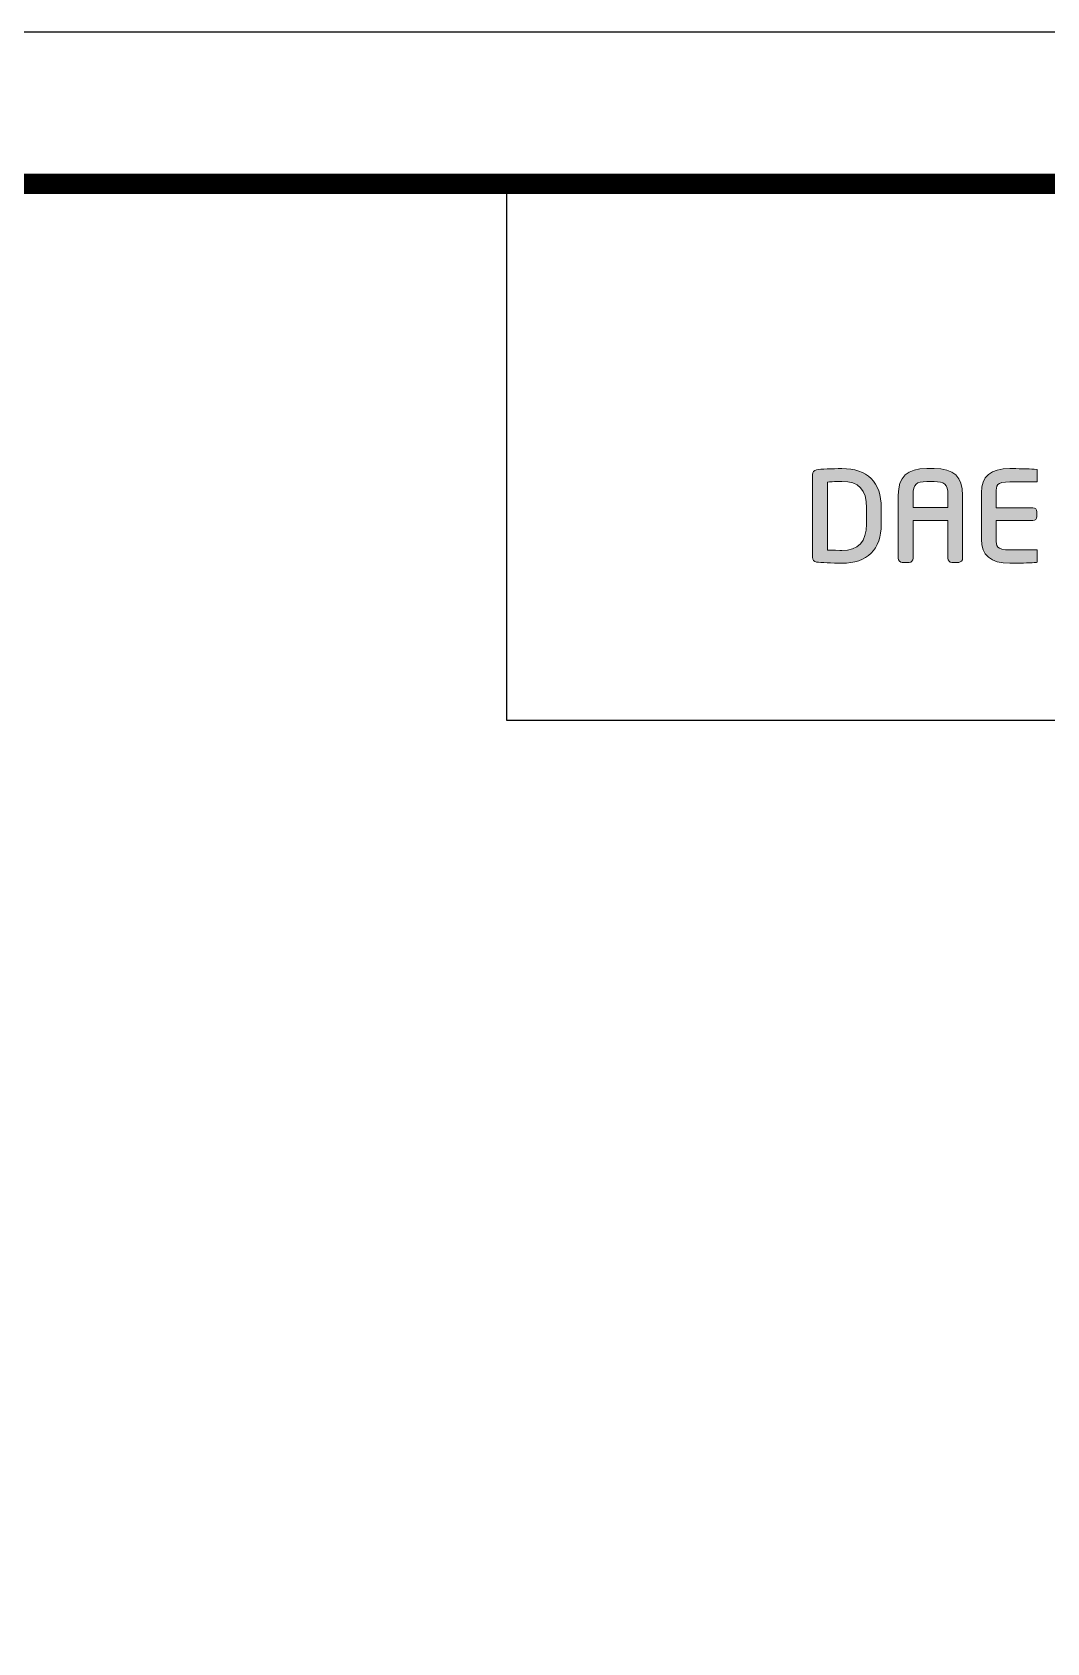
# Model space of a CAD drawing. Extents: x 16296660632 to 16296673681, y -37409619871 to -37409617503.
# Drawn here: x 16296673426.5 to 16296673552.8, y -37409617703.1 to -37409617502.7 of the extents above; entities that cross this region are included whole.
import ezdxf

# ---------------------------------------------------------------- set-up
doc = ezdxf.new("R2010")
doc.units = 0
doc.header["$LTSCALE"] = 10
doc.header["$MEASUREMENT"] = 0
doc.layers.get('0').update_dxf_attribs({"linetype": 'CONTINUOUS'})
doc.layers.add('레이어 1', color=7, linetype='CONTINUOUS', lineweight=0)

msp = doc.modelspace()

# ---------------------------------------------------------------- hatches: boundary and pattern name
at = {"layer": '레이어 1'}
h = msp.add_hatch(color=5, dxfattribs=at)
h.dxf.hatch_style = 2
edge = h.paths.add_edge_path()
edge.add_spline(control_points=[(16296673530.339661, -37409617563.911392), (16296673530.339661, -37409617566.121277), (16296673529.331421, -37409617567.196457), (16296673527.25622, -37409617567.196457), (16296673527.25622, -37409617567.196457), (16296673525.836439, -37409617567.170158), (16296673525.466419, -37409617567.163719), (16296673525.466419, -37409617567.163719), (16296673525.466419, -37409617558.690491), (16296673525.466419, -37409617558.690491), (16296673526.20179, -37409617558.617462), (16296673527.246849, -37409617558.605202), (16296673527.257231, -37409617558.605202), (16296673529.388691, -37409617558.605202), (16296673530.339661, -37409617559.617813), (16296673530.339661, -37409617561.887321), (16296673530.339661, -37409617561.887321), (16296673530.339661, -37409617563.911392), (16296673530.339661, -37409617563.911392)], knot_values=[0, 0, 0, 0, 1, 1, 1, 2, 2, 2, 3, 3, 3, 4, 4, 4, 5, 5, 5, 6, 6, 6, 6], degree=3, periodic=0)
edge = h.paths.add_edge_path()
edge.add_spline(control_points=[(16296673527.25622, -37409617557.013489), (16296673526.104231, -37409617557.013489), (16296673524.6098, -37409617557.084213), (16296673524.11973, -37409617557.163078), (16296673523.813259, -37409617557.2145), (16296673523.61677, -37409617557.44355), (16296673523.61677, -37409617557.746239), (16296673523.61677, -37409617557.746239), (16296673523.61677, -37409617568.054207), (16296673523.61677, -37409617568.054207), (16296673523.61677, -37409617568.371513), (16296673523.81514, -37409617568.594727), (16296673524.13463, -37409617568.639107), (16296673524.598129, -37409617568.716248), (16296673526.087709, -37409617568.786369), (16296673527.25622, -37409617568.786369), (16296673530.472891, -37409617568.786369), (16296673532.17239, -37409617567.100037), (16296673532.17239, -37409617563.911392), (16296673532.17239, -37409617563.911392), (16296673532.17239, -37409617561.887321), (16296673532.17239, -37409617561.887321), (16296673532.17239, -37409617558.698692), (16296673530.472891, -37409617557.013489), (16296673527.25622, -37409617557.013489)], knot_values=[0, 0, 0, 0, 1, 1, 1, 2, 2, 2, 3, 3, 3, 4, 4, 4, 5, 5, 5, 6, 6, 6, 7, 7, 7, 8, 8, 8, 8], degree=3, periodic=0)
h = msp.add_hatch(color=5, dxfattribs=at)
h.dxf.hatch_style = 2
edge = h.paths.add_edge_path()
edge.add_spline(control_points=[(16296673540.468269, -37409617561.875023), (16296673540.468269, -37409617561.875023), (16296673536.13085, -37409617561.875023), (16296673536.13085, -37409617561.875023), (16296673536.13085, -37409617561.713783), (16296673536.13085, -37409617560.328331), (16296673536.13085, -37409617560.328331), (16296673536.13085, -37409617558.882141), (16296673536.56076, -37409617558.636726), (16296673537.850519, -37409617558.636726), (16296673537.850519, -37409617558.636726), (16296673538.74991, -37409617558.636726), (16296673538.74991, -37409617558.636726), (16296673540.038931, -37409617558.636726), (16296673540.468269, -37409617558.882141), (16296673540.468269, -37409617560.328331), (16296673540.468269, -37409617560.328331), (16296673540.468269, -37409617561.713783), (16296673540.468269, -37409617561.875023)], knot_values=[0, 0, 0, 0, 1, 1, 1, 2, 2, 2, 3, 3, 3, 4, 4, 4, 5, 5, 5, 6, 6, 6, 6], degree=3, periodic=0)
edge = h.paths.add_edge_path()
edge.add_spline(control_points=[(16296673538.74991, -37409617557.013489), (16296673538.74991, -37409617557.013489), (16296673537.850519, -37409617557.013489), (16296673537.850519, -37409617557.013489), (16296673535.39345, -37409617557.013489), (16296673534.29797, -37409617558.035477), (16296673534.29797, -37409617560.328331), (16296673534.29797, -37409617560.328331), (16296673534.29797, -37409617568.172256), (16296673534.29797, -37409617568.172256), (16296673534.29797, -37409617568.448067), (16296673534.522079, -37409617568.681778), (16296673534.78661, -37409617568.681778), (16296673534.78661, -37409617568.681778), (16296673535.64469, -37409617568.681778), (16296673535.64469, -37409617568.681778), (16296673535.94883, -37409617568.681778), (16296673536.13085, -37409617568.423508), (16296673536.13085, -37409617568.172256), (16296673536.13085, -37409617568.172256), (16296673536.13085, -37409617563.664818), (16296673536.13085, -37409617563.488937), (16296673536.13085, -37409617563.488937), (16296673540.468269, -37409617563.488937), (16296673540.468269, -37409617563.488937), (16296673540.468269, -37409617563.664818), (16296673540.468269, -37409617568.172256), (16296673540.468269, -37409617568.172256), (16296673540.468269, -37409617568.453308), (16296673540.689859, -37409617568.681778), (16296673540.962891, -37409617568.681778), (16296673540.962891, -37409617568.681778), (16296673541.81044, -37409617568.681778), (16296673541.81044, -37409617568.681778), (16296673542.10758, -37409617568.681778), (16296673542.307541, -37409617568.418243), (16296673542.307541, -37409617568.172256), (16296673542.307541, -37409617568.172256), (16296673542.307541, -37409617560.328331), (16296673542.307541, -37409617560.328331), (16296673542.307541, -37409617558.035477), (16296673541.209909, -37409617557.013489), (16296673538.74991, -37409617557.013489)], knot_values=[0, 0, 0, 0, 1, 1, 1, 2, 2, 2, 3, 3, 3, 4, 4, 4, 5, 5, 5, 6, 6, 6, 7, 7, 7, 8, 8, 8, 9, 9, 9, 10, 10, 10, 11, 11, 11, 12, 12, 12, 13, 13, 13, 14, 14, 14, 14], degree=3, periodic=0)
h = msp.add_hatch(color=5, dxfattribs=at)
h.dxf.hatch_style = 2
edge = h.paths.add_edge_path()
edge.add_spline(control_points=[(16296673544.63854, -37409617560.01107), (16296673544.63854, -37409617560.01107), (16296673544.63854, -37409617565.785316), (16296673544.63854, -37409617565.785316), (16296673544.63854, -37409617567.805298), (16296673545.792299, -37409617568.786369), (16296673548.16637, -37409617568.786369), (16296673549.21435, -37409617568.786369), (16296673550.640671, -37409617568.767113), (16296673551.210991, -37409617568.713913), (16296673551.202789, -37409617568.713913), (16296673551.487511, -37409617568.686447), (16296673551.487511, -37409617568.686447), (16296673551.487511, -37409617568.686447), (16296673551.569901, -37409617568.678284), (16296673551.569901, -37409617568.678284), (16296673551.569901, -37409617568.678284), (16296673551.569901, -37409617567.133331), (16296673551.569901, -37409617567.133331), (16296673551.569901, -37409617567.133331), (16296673548.17939, -37409617567.133331), (16296673548.17939, -37409617567.133331), (16296673546.480749, -37409617567.133331), (16296673546.480749, -37409617566.654213), (16296673546.480749, -37409617565.785316), (16296673546.480749, -37409617565.785316), (16296673546.480749, -37409617563.645523), (16296673546.480749, -37409617563.478409), (16296673546.655319, -37409617563.478409), (16296673551.0383, -37409617563.478409), (16296673551.0383, -37409617563.478409), (16296673551.325359, -37409617563.478409), (16296673551.559219, -37409617563.250542), (16296673551.559219, -37409617562.970047), (16296673551.559219, -37409617562.970047), (16296673551.559219, -37409617562.397423), (16296673551.559219, -37409617562.397423), (16296673551.559219, -37409617562.115196), (16296673551.325359, -37409617561.886726), (16296673551.0383, -37409617561.886726), (16296673551.0383, -37409617561.886726), (16296673546.655319, -37409617561.886726), (16296673546.480749, -37409617561.886726), (16296673546.480749, -37409617561.720779), (16296673546.480749, -37409617560.01107), (16296673546.480749, -37409617560.01107), (16296673546.480749, -37409617559.143341), (16296673546.480749, -37409617558.665367), (16296673548.17939, -37409617558.665367), (16296673548.17939, -37409617558.665367), (16296673551.568581, -37409617558.678833), (16296673551.568581, -37409617558.678833), (16296673551.568581, -37409617558.678833), (16296673551.568581, -37409617557.143204), (16296673551.568581, -37409617557.143204), (16296673551.568581, -37409617557.143204), (16296673551.20907, -37409617557.104637), (16296673551.20907, -37409617557.104637), (16296673550.542219, -37409617557.044472), (16296673549.013359, -37409617557.013489), (16296673548.16637, -37409617557.013489), (16296673545.792299, -37409617557.013489), (16296673544.63854, -37409617557.993393), (16296673544.63854, -37409617560.01107)], knot_values=[0, 0, 0, 0, 1, 1, 1, 2, 2, 2, 3, 3, 3, 4, 4, 4, 5, 5, 5, 6, 6, 6, 7, 7, 7, 8, 8, 8, 9, 9, 9, 10, 10, 10, 11, 11, 11, 12, 12, 12, 13, 13, 13, 14, 14, 14, 15, 15, 15, 16, 16, 16, 17, 17, 17, 18, 18, 18, 19, 19, 19, 20, 20, 20, 21, 21, 21, 21], degree=3, periodic=0)

# ---------------------------------------------------------------- linework, layer by layer
at = {"color": 5, "ltscale": 0.5}
msp.add_line((16296673485.57543, -37409617588.344307), (16296673485.57543, -37409617521.588097), dxfattribs=at)
at = {"color": 5, "ltscale": 40}
msp.add_line((16296673662.81493, -37409617588.344307), (16296673485.57543, -37409617588.344307), dxfattribs=at)
at = {"ltscale": 0.5}
msp.add_lwpolyline([(16296672571.764351, -37409618315.300323), (16296673680.755871, -37409618315.300323), (16296673680.755871, -37409617502.721291), (16296672571.764351, -37409617502.721291)], close=True, dxfattribs=at)
at = {"color": 5, "linetype": 'ByBlock', "lineweight": 200, "const_width": 2.55528}
msp.add_lwpolyline([(16296672589.59712, -37409618280.506416), (16296673662.81472, -37409618280.506416), (16296673662.81472, -37409617521.588249), (16296672589.59712, -37409617521.588249)], close=True, dxfattribs=at)
at = {"layer": '레이어 1', "color": 5}
for points, knots in [([(16296673527.25622, -37409617557.013489), (16296673526.104231, -37409617557.013489), (16296673524.6098, -37409617557.084213), (16296673524.11973, -37409617557.163078), (16296673523.813259, -37409617557.2145), (16296673523.61677, -37409617557.44355), (16296673523.61677, -37409617557.746239), (16296673523.61677, -37409617557.746239), (16296673523.61677, -37409617568.054207), (16296673523.61677, -37409617568.054207), (16296673523.61677, -37409617568.371513), (16296673523.81514, -37409617568.594727), (16296673524.13463, -37409617568.639107), (16296673524.598129, -37409617568.716248), (16296673526.087709, -37409617568.786369), (16296673527.25622, -37409617568.786369), (16296673530.472891, -37409617568.786369), (16296673532.17239, -37409617567.100037), (16296673532.17239, -37409617563.911392), (16296673532.17239, -37409617563.911392), (16296673532.17239, -37409617561.887321), (16296673532.17239, -37409617561.887321), (16296673532.17239, -37409617558.698692), (16296673530.472891, -37409617557.013489), (16296673527.25622, -37409617557.013489)], [0, 0, 0, 0, 1, 1, 1, 2, 2, 2, 3, 3, 3, 4, 4, 4, 5, 5, 5, 6, 6, 6, 7, 7, 7, 8, 8, 8, 8]), ([(16296673538.74991, -37409617557.013489), (16296673538.74991, -37409617557.013489), (16296673537.850519, -37409617557.013489), (16296673537.850519, -37409617557.013489), (16296673535.39345, -37409617557.013489), (16296673534.29797, -37409617558.035477), (16296673534.29797, -37409617560.328331), (16296673534.29797, -37409617560.328331), (16296673534.29797, -37409617568.172256), (16296673534.29797, -37409617568.172256), (16296673534.29797, -37409617568.448067), (16296673534.522079, -37409617568.681778), (16296673534.78661, -37409617568.681778), (16296673534.78661, -37409617568.681778), (16296673535.64469, -37409617568.681778), (16296673535.64469, -37409617568.681778), (16296673535.94883, -37409617568.681778), (16296673536.13085, -37409617568.423508), (16296673536.13085, -37409617568.172256), (16296673536.13085, -37409617568.172256), (16296673536.13085, -37409617563.664818), (16296673536.13085, -37409617563.488937), (16296673536.13085, -37409617563.488937), (16296673540.468269, -37409617563.488937), (16296673540.468269, -37409617563.488937), (16296673540.468269, -37409617563.664818), (16296673540.468269, -37409617568.172256), (16296673540.468269, -37409617568.172256), (16296673540.468269, -37409617568.453308), (16296673540.689859, -37409617568.681778), (16296673540.962891, -37409617568.681778), (16296673540.962891, -37409617568.681778), (16296673541.81044, -37409617568.681778), (16296673541.81044, -37409617568.681778), (16296673542.10758, -37409617568.681778), (16296673542.307541, -37409617568.418243), (16296673542.307541, -37409617568.172256), (16296673542.307541, -37409617568.172256), (16296673542.307541, -37409617560.328331), (16296673542.307541, -37409617560.328331), (16296673542.307541, -37409617558.035477), (16296673541.209909, -37409617557.013489), (16296673538.74991, -37409617557.013489)], [0, 0, 0, 0, 1, 1, 1, 2, 2, 2, 3, 3, 3, 4, 4, 4, 5, 5, 5, 6, 6, 6, 7, 7, 7, 8, 8, 8, 9, 9, 9, 10, 10, 10, 11, 11, 11, 12, 12, 12, 13, 13, 13, 14, 14, 14, 14]), ([(16296673544.63854, -37409617560.01107), (16296673544.63854, -37409617560.01107), (16296673544.63854, -37409617565.785316), (16296673544.63854, -37409617565.785316), (16296673544.63854, -37409617567.805298), (16296673545.792299, -37409617568.786369), (16296673548.16637, -37409617568.786369), (16296673549.21435, -37409617568.786369), (16296673550.640671, -37409617568.767113), (16296673551.210991, -37409617568.713913), (16296673551.202789, -37409617568.713913), (16296673551.487511, -37409617568.686447), (16296673551.487511, -37409617568.686447), (16296673551.487511, -37409617568.686447), (16296673551.569901, -37409617568.678284), (16296673551.569901, -37409617568.678284), (16296673551.569901, -37409617568.678284), (16296673551.569901, -37409617567.133331), (16296673551.569901, -37409617567.133331), (16296673551.569901, -37409617567.133331), (16296673548.17939, -37409617567.133331), (16296673548.17939, -37409617567.133331), (16296673546.480749, -37409617567.133331), (16296673546.480749, -37409617566.654213), (16296673546.480749, -37409617565.785316), (16296673546.480749, -37409617565.785316), (16296673546.480749, -37409617563.645523), (16296673546.480749, -37409617563.478409), (16296673546.655319, -37409617563.478409), (16296673551.0383, -37409617563.478409), (16296673551.0383, -37409617563.478409), (16296673551.325359, -37409617563.478409), (16296673551.559219, -37409617563.250542), (16296673551.559219, -37409617562.970047), (16296673551.559219, -37409617562.970047), (16296673551.559219, -37409617562.397423), (16296673551.559219, -37409617562.397423), (16296673551.559219, -37409617562.115196), (16296673551.325359, -37409617561.886726), (16296673551.0383, -37409617561.886726), (16296673551.0383, -37409617561.886726), (16296673546.655319, -37409617561.886726), (16296673546.480749, -37409617561.886726), (16296673546.480749, -37409617561.720779), (16296673546.480749, -37409617560.01107), (16296673546.480749, -37409617560.01107), (16296673546.480749, -37409617559.143341), (16296673546.480749, -37409617558.665367), (16296673548.17939, -37409617558.665367), (16296673548.17939, -37409617558.665367), (16296673551.568581, -37409617558.678833), (16296673551.568581, -37409617558.678833), (16296673551.568581, -37409617558.678833), (16296673551.568581, -37409617557.143204), (16296673551.568581, -37409617557.143204), (16296673551.568581, -37409617557.143204), (16296673551.20907, -37409617557.104637), (16296673551.20907, -37409617557.104637), (16296673550.542219, -37409617557.044472), (16296673549.013359, -37409617557.013489), (16296673548.16637, -37409617557.013489), (16296673545.792299, -37409617557.013489), (16296673544.63854, -37409617557.993393), (16296673544.63854, -37409617560.01107)], [0, 0, 0, 0, 1, 1, 1, 2, 2, 2, 3, 3, 3, 4, 4, 4, 5, 5, 5, 6, 6, 6, 7, 7, 7, 8, 8, 8, 9, 9, 9, 10, 10, 10, 11, 11, 11, 12, 12, 12, 13, 13, 13, 14, 14, 14, 15, 15, 15, 16, 16, 16, 17, 17, 17, 18, 18, 18, 19, 19, 19, 20, 20, 20, 21, 21, 21, 21]), ([(16296673530.339661, -37409617563.911392), (16296673530.339661, -37409617566.121277), (16296673529.331421, -37409617567.196457), (16296673527.25622, -37409617567.196457), (16296673527.25622, -37409617567.196457), (16296673525.836439, -37409617567.170158), (16296673525.466419, -37409617567.163719), (16296673525.466419, -37409617567.163719), (16296673525.466419, -37409617558.690491), (16296673525.466419, -37409617558.690491), (16296673526.20179, -37409617558.617462), (16296673527.246849, -37409617558.605202), (16296673527.257231, -37409617558.605202), (16296673529.388691, -37409617558.605202), (16296673530.339661, -37409617559.617813), (16296673530.339661, -37409617561.887321), (16296673530.339661, -37409617561.887321), (16296673530.339661, -37409617563.911392), (16296673530.339661, -37409617563.911392)], [0, 0, 0, 0, 1, 1, 1, 2, 2, 2, 3, 3, 3, 4, 4, 4, 5, 5, 5, 6, 6, 6, 6]), ([(16296673540.468269, -37409617561.875023), (16296673540.468269, -37409617561.875023), (16296673536.13085, -37409617561.875023), (16296673536.13085, -37409617561.875023), (16296673536.13085, -37409617561.713783), (16296673536.13085, -37409617560.328331), (16296673536.13085, -37409617560.328331), (16296673536.13085, -37409617558.882141), (16296673536.56076, -37409617558.636726), (16296673537.850519, -37409617558.636726), (16296673537.850519, -37409617558.636726), (16296673538.74991, -37409617558.636726), (16296673538.74991, -37409617558.636726), (16296673540.038931, -37409617558.636726), (16296673540.468269, -37409617558.882141), (16296673540.468269, -37409617560.328331), (16296673540.468269, -37409617560.328331), (16296673540.468269, -37409617561.713783), (16296673540.468269, -37409617561.875023)], [0, 0, 0, 0, 1, 1, 1, 2, 2, 2, 3, 3, 3, 4, 4, 4, 5, 5, 5, 6, 6, 6, 6])]:
    msp.add_open_spline(points, degree=3, knots=knots, dxfattribs=at)

doc.saveas('drawing.dxf')
